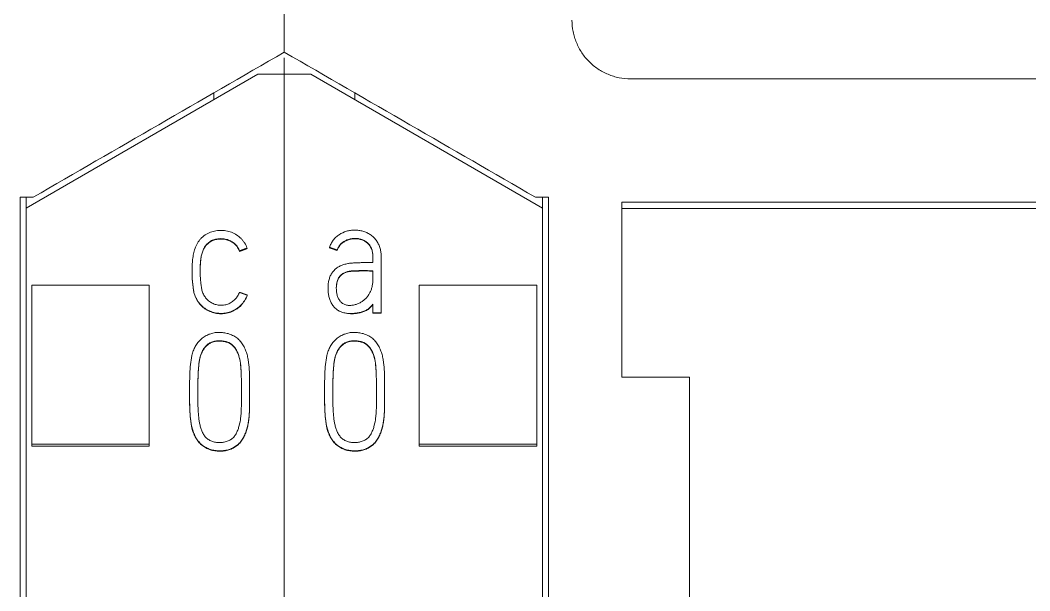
# Model space of a CAD drawing. Header units: millimetres. Extents: x 1359 to 3577, y 1336 to 3557.
# Drawn here: x 2606.67 to 2623.87, y 3032.44 to 3042.16 of the extents above; entities that cross this region are included whole.
import ezdxf

# ---------------------------------------------------------------- set-up
doc = ezdxf.new("R2010")
doc.units = ezdxf.units.MM
doc.layers.add('000-PI-Oprema', color=30, linetype='Continuous', lineweight=5)

msp = doc.modelspace()

# ---------------------------------------------------------------- linework, layer by layer
at = {"layer": '000-PI-Oprema', "color": 0, "linetype": 'ByBlock', "lineweight": 0}
for p, q in [((2611.171, 3041.518), (2611.171, 3041.237)), ((2611.171, 3041.518), (2611.171, 3041.237)), ((2606.771, 3038.956), (2610.721, 3041.237)), ((2611.171, 3041.237), (2610.721, 3041.237)), ((2611.171, 3041.237), (2611.171, 2927.819)), ((2611.171, 3041.237), (2611.171, 2927.819)), ((2611.621, 3041.237), (2611.171, 3041.237)), ((2611.621, 3041.237), (2615.571, 3038.956)), ((2617.071, 3041.156), (2640.071, 3041.156)), ((2609.971, 3040.804), (2609.971, 3040.921)), ((2612.371, 3040.804), (2612.371, 3040.921)), ((2606.671, 3039.142), (2606.893, 3039.142)), ((2606.893, 3039.142), (2606.671, 3039.142)), ((2606.771, 3039.142), (2606.771, 3038.956)), ((2615.671, 3039.142), (2615.45, 3039.142)), ((2615.671, 3039.142), (2615.45, 3039.142)), ((2615.571, 3039.142), (2615.571, 3038.956)), ((2606.771, 2930.141), (2606.771, 3038.956)), ((2615.571, 3038.956), (2615.571, 2930.141)), ((2616.921, 3036.077), (2616.921, 3039.056)), ((2625.071, 3039.056), (2616.921, 3039.056)), ((2625.071, 3038.951), (2616.921, 3038.951)), ((2610.409, 3038.226), (2610.409, 3038.22)), ((2610.539, 3038.276), (2610.539, 3038.27)), ((2611.939, 3038.287), (2611.939, 3038.281)), ((2612.072, 3038.243), (2612.072, 3038.237)), ((2612.823, 3038.086), (2612.823, 3038.092)), ((2609.599, 3037.897), (2609.599, 3037.891)), ((2612.679, 3037.887), (2612.679, 3037.749)), ((2606.871, 3034.939), (2606.871, 3037.642)), ((2606.871, 3037.642), (2608.871, 3037.642)), ((2608.871, 3034.939), (2608.871, 3037.642)), ((2611.916, 3037.597), (2611.916, 3037.591)), ((2613.471, 3034.939), (2613.471, 3037.642)), ((2615.471, 3037.642), (2613.471, 3037.642)), ((2615.471, 3034.939), (2615.471, 3037.642)), ((2610.539, 3037.476), (2610.539, 3037.47)), ((2612.679, 3037.319), (2612.679, 3037.175)), ((2612.679, 3037.175), (2612.679, 3037.169)), ((2612.679, 3037.175), (2612.821, 3037.175)), ((2612.821, 3037.169), (2612.679, 3037.169)), ((2612.821, 3037.175), (2612.821, 3037.169)), ((2618.071, 3036.077), (2616.921, 3036.077)), ((2609.557, 3035.843), (2609.557, 3035.837)), ((2610.58, 3035.795), (2610.58, 3035.801)), ((2611.857, 3035.843), (2611.857, 3035.837)), ((2612.88, 3035.795), (2612.88, 3035.801)), ((2606.871, 3034.905), (2606.871, 3034.939)), ((2606.871, 3034.939), (2608.871, 3034.939)), ((2606.871, 3034.905), (2608.871, 3034.905)), ((2608.871, 3034.905), (2608.871, 3034.939)), ((2613.471, 3034.905), (2613.471, 3034.939)), ((2615.471, 3034.939), (2613.471, 3034.939)), ((2615.471, 3034.905), (2613.471, 3034.905)), ((2615.471, 3034.905), (2615.471, 3034.939))]:
    msp.add_line(p, q, dxfattribs=at)
for points, knots in [([(2611.171, 3053.556), (2611.171, 3052.471), (2611.171, 3048.866), (2611.171, 3044.884), (2611.171, 3041.987), (2611.171, 3041.612)], [0, 0, 0, 0, 0.272684, 0.906013, 1, 1, 1, 1]), ([(2611.171, 3053.556), (2611.171, 3052.471), (2611.171, 3048.866), (2611.171, 3044.884), (2611.171, 3041.987), (2611.171, 3041.612)], [0, 0, 0, 0, 0.272684, 0.906013, 1, 1, 1, 1]), ([(2616.071, 3042.156), (2616.071, 3042.09), (2616.078, 3042.026), (2616.097, 3041.93), (2616.105, 3041.899), (2616.124, 3041.836), (2616.136, 3041.805), (2616.173, 3041.715), (2616.203, 3041.657), (2616.257, 3041.576), (2616.276, 3041.549), (2616.318, 3041.498), (2616.34, 3041.474), (2616.409, 3041.404), (2616.459, 3041.363), (2616.541, 3041.309), (2616.569, 3041.292), (2616.627, 3041.261), (2616.686, 3041.233), (2616.748, 3041.211), (2616.795, 3041.196), (2616.81, 3041.192), (2616.842, 3041.183), (2616.858, 3041.18), (2616.939, 3041.163), (2617.005, 3041.156), (2617.071, 3041.156)], [0, 0, 0, 0, 0.125, 0.125, 0.1875, 0.1875, 0.25, 0.25, 0.375, 0.375, 0.4375, 0.4375, 0.5, 0.5, 0.625, 0.625, 0.6875, 0.6875, 0.75, 0.8125, 0.8125, 0.84375, 0.84375, 0.875, 0.875, 1, 1, 1, 1]), ([(2606.671, 2929.856), (2606.671, 2933.196), (2606.671, 2941.161), (2606.671, 2953.801), (2606.671, 2969.287), (2606.671, 2983.582), (2606.671, 2997.792), (2606.671, 3012.358), (2606.671, 3026.528), (2606.671, 3036.098), (2606.671, 3039.142)], [0, 0, 0, 0, 0.091483, 0.21812, 0.346206, 0.515858, 0.610111, 0.736264, 0.916066, 1, 1, 1, 1]), ([(2615.671, 3039.142), (2615.671, 3036.098), (2615.671, 3026.528), (2615.671, 3012.358), (2615.671, 2997.792), (2615.671, 2983.582), (2615.671, 2969.287), (2615.671, 2953.801), (2615.671, 2941.161), (2615.671, 2933.196), (2615.671, 2929.856)], [0, 0, 0, 0, 0.083934, 0.263736, 0.389889, 0.484142, 0.653794, 0.78188, 0.908517, 1, 1, 1, 1]), ([(2610.539, 3038.276), (2610.527, 3038.307), (2610.512, 3038.335), (2610.486, 3038.376), (2610.477, 3038.389), (2610.461, 3038.408), (2610.456, 3038.415), (2610.445, 3038.427), (2610.439, 3038.433), (2610.41, 3038.461), (2610.385, 3038.481), (2610.344, 3038.508), (2610.33, 3038.516), (2610.301, 3038.531), (2610.286, 3038.538), (2610.255, 3038.55), (2610.24, 3038.555), (2610.209, 3038.563), (2610.192, 3038.567), (2610.144, 3038.575), (2610.112, 3038.577), (2610.063, 3038.576), (2610.046, 3038.575), (2610.014, 3038.571), (2609.998, 3038.569), (2609.966, 3038.563), (2609.95, 3038.559), (2609.919, 3038.55), (2609.904, 3038.544), (2609.874, 3038.531), (2609.859, 3038.523), (2609.831, 3038.507), (2609.817, 3038.498), (2609.792, 3038.478), (2609.779, 3038.467), (2609.762, 3038.45), (2609.756, 3038.445), (2609.745, 3038.433), (2609.739, 3038.426), (2609.713, 3038.395), (2609.696, 3038.367), (2609.673, 3038.324), (2609.666, 3038.309), (2609.654, 3038.279), (2609.648, 3038.264), (2609.633, 3038.217), (2609.626, 3038.186), (2609.617, 3038.138), (2609.614, 3038.122), (2609.61, 3038.09), (2609.608, 3038.074), (2609.603, 3038.025), (2609.6, 3037.993), (2609.599, 3037.945), (2609.599, 3037.929), (2609.598, 3037.897), (2609.599, 3037.88), (2609.599, 3037.848), (2609.598, 3037.832), (2609.599, 3037.8), (2609.599, 3037.784), (2609.601, 3037.752), (2609.603, 3037.736), (2609.607, 3037.704), (2609.609, 3037.688), (2609.613, 3037.655), (2609.614, 3037.639), (2609.618, 3037.607), (2609.62, 3037.591), (2609.624, 3037.559), (2609.627, 3037.543), (2609.634, 3037.512), (2609.639, 3037.496), (2609.649, 3037.466), (2609.655, 3037.451), (2609.669, 3037.422), (2609.676, 3037.407), (2609.693, 3037.38), (2609.702, 3037.366), (2609.721, 3037.34), (2609.731, 3037.328), (2609.747, 3037.31), (2609.753, 3037.304), (2609.765, 3037.292), (2609.771, 3037.287), (2609.789, 3037.271), (2609.802, 3037.261), (2609.841, 3037.233), (2609.869, 3037.217), (2609.914, 3037.198), (2609.93, 3037.192), (2609.961, 3037.182), (2609.976, 3037.178), (2610.008, 3037.171), (2610.024, 3037.169), (2610.049, 3037.166), (2610.057, 3037.165), (2610.073, 3037.164), (2610.081, 3037.164), (2610.122, 3037.164), (2610.154, 3037.166), (2610.194, 3037.174), (2610.202, 3037.176), (2610.218, 3037.18), (2610.226, 3037.182), (2610.249, 3037.189), (2610.265, 3037.194), (2610.309, 3037.213), (2610.338, 3037.229), (2610.378, 3037.257), (2610.391, 3037.267), (2610.415, 3037.288), (2610.439, 3037.31), (2610.46, 3037.335), (2610.479, 3037.361), (2610.489, 3037.374), (2610.514, 3037.416), (2610.528, 3037.445), (2610.539, 3037.476)], [0, 0, 0, 0, 0.03125, 0.03125, 0.046875, 0.046875, 0.054687, 0.054687, 0.0625, 0.0625, 0.09375, 0.09375, 0.109375, 0.109375, 0.125, 0.125, 0.140625, 0.140625, 0.15625, 0.15625, 0.1875, 0.1875, 0.203125, 0.203125, 0.21875, 0.21875, 0.234375, 0.234375, 0.25, 0.25, 0.265625, 0.265625, 0.28125, 0.28125, 0.296875, 0.296875, 0.304687, 0.304687, 0.3125, 0.3125, 0.34375, 0.34375, 0.359375, 0.359375, 0.375, 0.375, 0.40625, 0.40625, 0.421875, 0.421875, 0.4375, 0.4375, 0.46875, 0.46875, 0.484375, 0.484375, 0.5, 0.5, 0.515625, 0.515625, 0.53125, 0.53125, 0.546875, 0.546875, 0.5625, 0.5625, 0.578125, 0.578125, 0.59375, 0.59375, 0.609375, 0.609375, 0.625, 0.625, 0.640625, 0.640625, 0.65625, 0.65625, 0.671875, 0.671875, 0.6875, 0.6875, 0.695313, 0.695313, 0.703125, 0.703125, 0.71875, 0.71875, 0.75, 0.75, 0.765625, 0.765625, 0.78125, 0.78125, 0.796875, 0.796875, 0.804688, 0.804688, 0.8125, 0.8125, 0.84375, 0.84375, 0.851563, 0.851563, 0.859375, 0.859375, 0.875, 0.875, 0.90625, 0.90625, 0.921875, 0.921875, 0.9375, 0.953125, 0.953125, 0.96875, 0.96875, 1, 1, 1, 1]), ([(2612.821, 3037.175), (2612.821, 3037.268), (2612.821, 3037.361), (2612.821, 3037.5), (2612.821, 3037.546), (2612.821, 3037.639), (2612.821, 3037.685), (2612.821, 3037.755), (2612.821, 3037.778), (2612.821, 3037.824), (2612.82, 3037.871), (2612.82, 3037.917), (2612.821, 3037.964), (2612.821, 3037.987), (2612.823, 3038.056), (2612.824, 3038.103), (2612.82, 3038.172), (2612.818, 3038.195), (2612.81, 3038.241), (2612.805, 3038.264), (2612.791, 3038.308), (2612.782, 3038.329), (2612.767, 3038.361), (2612.761, 3038.371), (2612.749, 3038.391), (2612.742, 3038.4), (2612.722, 3038.428), (2612.706, 3038.445), (2612.681, 3038.469), (2612.672, 3038.477), (2612.654, 3038.492), (2612.645, 3038.499), (2612.616, 3038.518), (2612.595, 3038.529), (2612.564, 3038.544), (2612.553, 3038.548), (2612.531, 3038.557), (2612.52, 3038.56), (2612.486, 3038.57), (2612.463, 3038.574), (2612.428, 3038.579), (2612.417, 3038.58), (2612.393, 3038.582), (2612.382, 3038.582), (2612.347, 3038.582), (2612.324, 3038.581), (2612.289, 3038.576), (2612.278, 3038.573), (2612.255, 3038.569), (2612.243, 3038.566), (2612.187, 3038.549), (2612.145, 3038.53), (2612.087, 3038.491), (2612.068, 3038.476), (2612.034, 3038.445), (2612.019, 3038.428), (2611.997, 3038.401), (2611.99, 3038.391), (2611.978, 3038.371), (2611.96, 3038.341), (2611.946, 3038.309), (2611.939, 3038.287)], [0, 0, 0, 0, 0.125, 0.125, 0.1875, 0.1875, 0.25, 0.25, 0.28125, 0.28125, 0.3125, 0.34375, 0.34375, 0.375, 0.375, 0.4375, 0.4375, 0.46875, 0.46875, 0.5, 0.5, 0.53125, 0.53125, 0.546875, 0.546875, 0.5625, 0.5625, 0.59375, 0.59375, 0.609375, 0.609375, 0.625, 0.625, 0.65625, 0.65625, 0.671875, 0.671875, 0.6875, 0.6875, 0.71875, 0.71875, 0.734375, 0.734375, 0.75, 0.75, 0.78125, 0.78125, 0.796875, 0.796875, 0.8125, 0.8125, 0.875, 0.875, 0.90625, 0.90625, 0.9375, 0.9375, 0.953125, 0.953125, 0.96875, 1, 1, 1, 1]), ([(2610.406, 3037.523), (2610.398, 3037.5), (2610.387, 3037.478), (2610.368, 3037.447), (2610.361, 3037.437), (2610.346, 3037.418), (2610.337, 3037.409), (2610.312, 3037.384), (2610.293, 3037.368), (2610.262, 3037.348), (2610.252, 3037.342), (2610.23, 3037.331), (2610.219, 3037.326), (2610.196, 3037.318), (2610.185, 3037.314), (2610.161, 3037.309), (2610.149, 3037.306), (2610.113, 3037.302), (2610.089, 3037.301), (2610.052, 3037.304), (2610.04, 3037.306), (2610.016, 3037.311), (2610.004, 3037.314), (2609.981, 3037.321), (2609.97, 3037.325), (2609.947, 3037.335), (2609.937, 3037.341), (2609.905, 3037.359), (2609.885, 3037.373), (2609.858, 3037.397), (2609.85, 3037.406), (2609.834, 3037.424), (2609.827, 3037.434), (2609.813, 3037.454), (2609.806, 3037.464), (2609.795, 3037.485), (2609.789, 3037.496), (2609.775, 3037.53), (2609.768, 3037.553), (2609.761, 3037.588), (2609.759, 3037.6), (2609.756, 3037.624), (2609.755, 3037.637), (2609.752, 3037.661), (2609.751, 3037.673), (2609.748, 3037.697), (2609.746, 3037.709), (2609.743, 3037.733), (2609.742, 3037.745), (2609.741, 3037.769), (2609.74, 3037.781), (2609.739, 3037.806), (2609.738, 3037.818), (2609.738, 3037.842), (2609.738, 3037.854), (2609.737, 3037.891), (2609.737, 3037.915), (2609.738, 3037.963), (2609.739, 3037.988), (2609.743, 3038.036), (2609.745, 3038.06), (2609.75, 3038.109), (2609.754, 3038.133), (2609.765, 3038.18), (2609.772, 3038.203), (2609.785, 3038.237), (2609.79, 3038.248), (2609.801, 3038.27), (2609.812, 3038.291), (2609.826, 3038.311), (2609.841, 3038.33), (2609.85, 3038.34), (2609.876, 3038.365), (2609.894, 3038.381), (2609.921, 3038.396), (2609.926, 3038.399), (2609.937, 3038.405), (2609.943, 3038.407), (2609.96, 3038.415), (2609.971, 3038.419), (2609.995, 3038.425), (2610.007, 3038.428), (2610.031, 3038.432), (2610.043, 3038.433), (2610.08, 3038.437), (2610.104, 3038.437), (2610.141, 3038.433), (2610.153, 3038.432), (2610.177, 3038.426), (2610.189, 3038.423), (2610.212, 3038.415), (2610.224, 3038.411), (2610.246, 3038.401), (2610.257, 3038.396), (2610.279, 3038.384), (2610.289, 3038.378), (2610.309, 3038.364), (2610.319, 3038.356), (2610.337, 3038.34), (2610.346, 3038.331), (2610.361, 3038.312), (2610.369, 3038.302), (2610.389, 3038.271), (2610.4, 3038.249), (2610.409, 3038.226)], [0, 0, 0, 0, 0.03125, 0.03125, 0.046875, 0.046875, 0.0625, 0.0625, 0.09375, 0.09375, 0.109375, 0.109375, 0.125, 0.125, 0.140625, 0.140625, 0.15625, 0.15625, 0.1875, 0.1875, 0.203125, 0.203125, 0.21875, 0.21875, 0.234375, 0.234375, 0.25, 0.25, 0.28125, 0.28125, 0.296875, 0.296875, 0.3125, 0.3125, 0.328125, 0.328125, 0.34375, 0.34375, 0.375, 0.375, 0.390625, 0.390625, 0.40625, 0.40625, 0.421875, 0.421875, 0.4375, 0.4375, 0.453125, 0.453125, 0.46875, 0.46875, 0.484375, 0.484375, 0.5, 0.5, 0.53125, 0.53125, 0.5625, 0.5625, 0.59375, 0.59375, 0.625, 0.625, 0.65625, 0.65625, 0.671875, 0.671875, 0.6875, 0.703125, 0.703125, 0.71875, 0.71875, 0.75, 0.75, 0.757812, 0.757812, 0.765625, 0.765625, 0.78125, 0.78125, 0.796875, 0.796875, 0.8125, 0.8125, 0.84375, 0.84375, 0.859375, 0.859375, 0.875, 0.875, 0.890625, 0.890625, 0.90625, 0.90625, 0.921875, 0.921875, 0.9375, 0.9375, 0.953125, 0.953125, 0.96875, 0.96875, 1, 1, 1, 1]), ([(2610.409, 3038.22), (2610.4, 3038.243), (2610.389, 3038.265), (2610.369, 3038.295), (2610.362, 3038.305), (2610.346, 3038.324), (2610.338, 3038.333), (2610.311, 3038.357), (2610.291, 3038.371), (2610.248, 3038.395), (2610.226, 3038.405), (2610.191, 3038.416), (2610.18, 3038.42), (2610.156, 3038.425), (2610.144, 3038.427), (2610.119, 3038.429), (2610.107, 3038.43), (2610.083, 3038.43), (2610.071, 3038.429), (2610.046, 3038.427), (2610.034, 3038.426), (2610.01, 3038.422), (2609.998, 3038.42), (2609.974, 3038.413), (2609.963, 3038.409), (2609.94, 3038.4), (2609.929, 3038.395), (2609.897, 3038.376), (2609.878, 3038.361), (2609.852, 3038.336), (2609.843, 3038.327), (2609.828, 3038.308), (2609.821, 3038.298), (2609.808, 3038.277), (2609.802, 3038.267), (2609.791, 3038.245), (2609.786, 3038.234), (2609.773, 3038.2), (2609.766, 3038.177), (2609.755, 3038.13), (2609.751, 3038.106), (2609.745, 3038.058), (2609.743, 3038.034), (2609.74, 3037.985), (2609.738, 3037.961), (2609.737, 3037.921), (2609.737, 3037.906), (2609.737, 3037.89)], [0, 0, 0, 0, 0.063877, 0.063877, 0.095816, 0.095816, 0.127755, 0.127755, 0.191632, 0.191632, 0.255509, 0.255509, 0.287448, 0.287448, 0.319387, 0.319387, 0.351325, 0.351325, 0.383264, 0.383264, 0.415203, 0.415203, 0.447141, 0.447141, 0.47908, 0.47908, 0.511019, 0.511019, 0.574896, 0.574896, 0.606835, 0.606835, 0.638774, 0.638774, 0.670712, 0.670712, 0.702651, 0.702651, 0.766528, 0.766528, 0.830406, 0.830406, 0.894283, 0.894283, 0.95816, 0.95816, 1, 1, 1, 1]), ([(2612.072, 3038.243), (2612.079, 3038.262), (2612.087, 3038.281), (2612.103, 3038.307), (2612.108, 3038.316), (2612.121, 3038.332), (2612.128, 3038.34), (2612.149, 3038.361), (2612.165, 3038.374), (2612.2, 3038.396), (2612.218, 3038.406), (2612.256, 3038.421), (2612.275, 3038.427), (2612.315, 3038.437), (2612.336, 3038.439), (2612.366, 3038.441), (2612.376, 3038.441), (2612.397, 3038.44), (2612.407, 3038.44), (2612.438, 3038.436), (2612.458, 3038.432), (2612.487, 3038.423), (2612.497, 3038.42), (2612.516, 3038.412), (2612.525, 3038.408), (2612.552, 3038.393), (2612.569, 3038.382), (2612.592, 3038.362), (2612.599, 3038.355), (2612.613, 3038.339), (2612.626, 3038.324), (2612.637, 3038.306), (2612.647, 3038.289), (2612.652, 3038.279), (2612.663, 3038.251), (2612.669, 3038.231), (2612.675, 3038.201), (2612.676, 3038.191), (2612.678, 3038.171), (2612.679, 3038.16), (2612.68, 3038.13), (2612.679, 3038.109), (2612.679, 3038.069), (2612.68, 3038.048), (2612.679, 3038.028)], [0, 0, 0, 0, 0.0625, 0.0625, 0.09375, 0.09375, 0.125, 0.125, 0.1875, 0.1875, 0.25, 0.25, 0.3125, 0.3125, 0.375, 0.375, 0.40625, 0.40625, 0.4375, 0.4375, 0.5, 0.5, 0.53125, 0.53125, 0.5625, 0.5625, 0.625, 0.625, 0.65625, 0.65625, 0.6875, 0.71875, 0.71875, 0.75, 0.75, 0.8125, 0.8125, 0.84375, 0.84375, 0.875, 0.875, 0.9375, 0.9375, 1, 1, 1, 1]), ([(2612.679, 3038.114), (2612.679, 3038.124), (2612.679, 3038.134), (2612.679, 3038.154), (2612.678, 3038.164), (2612.676, 3038.184), (2612.675, 3038.194), (2612.669, 3038.225), (2612.663, 3038.244), (2612.652, 3038.272), (2612.647, 3038.282), (2612.637, 3038.3), (2612.627, 3038.317), (2612.614, 3038.333), (2612.6, 3038.348), (2612.593, 3038.355), (2612.57, 3038.375), (2612.553, 3038.387), (2612.526, 3038.401), (2612.516, 3038.406), (2612.497, 3038.414), (2612.478, 3038.42), (2612.458, 3038.425), (2612.438, 3038.43), (2612.428, 3038.431), (2612.397, 3038.435), (2612.377, 3038.435), (2612.346, 3038.434), (2612.336, 3038.433), (2612.316, 3038.43), (2612.305, 3038.428), (2612.275, 3038.421), (2612.256, 3038.415), (2612.228, 3038.403), (2612.218, 3038.399), (2612.2, 3038.39), (2612.191, 3038.384), (2612.165, 3038.368), (2612.149, 3038.355), (2612.128, 3038.333), (2612.121, 3038.326), (2612.108, 3038.309), (2612.097, 3038.293), (2612.088, 3038.275), (2612.079, 3038.256), (2612.075, 3038.246), (2612.072, 3038.237)], [0, 0, 0, 0, 0.033132, 0.033132, 0.067663, 0.067663, 0.102194, 0.102194, 0.171256, 0.171256, 0.205787, 0.205787, 0.240318, 0.274849, 0.274849, 0.30938, 0.30938, 0.378442, 0.378442, 0.412973, 0.412973, 0.447504, 0.482035, 0.482035, 0.516566, 0.516566, 0.585628, 0.585628, 0.620159, 0.620159, 0.65469, 0.65469, 0.723752, 0.723752, 0.758283, 0.758283, 0.792814, 0.792814, 0.861876, 0.861876, 0.896407, 0.896407, 0.930938, 0.965469, 0.965469, 1, 1, 1, 1]), ([(2610.539, 3037.47), (2610.528, 3037.439), (2610.514, 3037.41), (2610.489, 3037.369), (2610.48, 3037.355), (2610.465, 3037.336), (2610.46, 3037.33), (2610.45, 3037.317), (2610.444, 3037.311), (2610.417, 3037.282), (2610.392, 3037.261), (2610.352, 3037.233), (2610.339, 3037.224), (2610.31, 3037.208), (2610.296, 3037.201), (2610.266, 3037.189), (2610.251, 3037.183), (2610.22, 3037.174), (2610.204, 3037.17), (2610.156, 3037.161), (2610.124, 3037.158), (2610.075, 3037.158), (2610.059, 3037.159), (2610.026, 3037.162), (2610.01, 3037.165), (2609.963, 3037.175), (2609.932, 3037.184), (2609.887, 3037.203), (2609.872, 3037.21), (2609.844, 3037.226), (2609.83, 3037.234), (2609.804, 3037.253), (2609.785, 3037.268), (2609.767, 3037.284), (2609.755, 3037.295), (2609.75, 3037.301), (2609.733, 3037.319), (2609.723, 3037.332), (2609.704, 3037.358), (2609.695, 3037.371), (2609.678, 3037.399), (2609.67, 3037.413), (2609.656, 3037.442), (2609.65, 3037.457), (2609.64, 3037.488), (2609.635, 3037.503), (2609.628, 3037.534), (2609.625, 3037.55), (2609.62, 3037.582), (2609.618, 3037.598), (2609.615, 3037.63), (2609.613, 3037.646), (2609.609, 3037.678), (2609.607, 3037.695), (2609.603, 3037.727), (2609.602, 3037.743), (2609.599, 3037.775), (2609.599, 3037.791), (2609.598, 3037.823), (2609.599, 3037.839), (2609.599, 3037.868), (2609.599, 3037.879), (2609.599, 3037.891)], [0, 0, 0, 0, 0.061089, 0.061089, 0.091634, 0.091634, 0.106906, 0.106906, 0.122178, 0.122178, 0.183268, 0.183268, 0.213812, 0.213812, 0.244357, 0.244357, 0.274901, 0.274901, 0.305446, 0.305446, 0.366535, 0.366535, 0.39708, 0.39708, 0.427625, 0.427625, 0.488714, 0.488714, 0.519258, 0.519258, 0.549803, 0.549803, 0.580348, 0.59562, 0.59562, 0.610892, 0.610892, 0.641437, 0.641437, 0.671981, 0.671981, 0.702526, 0.702526, 0.733071, 0.733071, 0.763615, 0.763615, 0.79416, 0.79416, 0.824704, 0.824704, 0.855249, 0.855249, 0.885794, 0.885794, 0.916338, 0.916338, 0.946883, 0.946883, 0.977428, 0.977428, 1, 1, 1, 1]), ([(2612.679, 3038.028), (2612.635, 3038.029), (2612.591, 3038.029), (2612.525, 3038.028), (2612.503, 3038.028), (2612.459, 3038.027), (2612.415, 3038.026), (2612.371, 3038.024), (2612.327, 3038.021), (2612.305, 3038.019), (2612.261, 3038.013), (2612.24, 3038.009), (2612.207, 3038.002), (2612.197, 3037.999), (2612.176, 3037.993), (2612.165, 3037.989), (2612.134, 3037.977), (2612.114, 3037.968), (2612.077, 3037.946), (2612.059, 3037.934), (2612.025, 3037.905), (2612.01, 3037.889), (2611.983, 3037.855), (2611.972, 3037.836), (2611.952, 3037.797), (2611.944, 3037.776), (2611.932, 3037.735), (2611.927, 3037.714), (2611.921, 3037.681), (2611.92, 3037.67), (2611.918, 3037.648), (2611.915, 3037.616), (2611.916, 3037.583), (2611.918, 3037.54), (2611.92, 3037.518), (2611.924, 3037.486), (2611.926, 3037.475), (2611.93, 3037.454), (2611.932, 3037.443), (2611.941, 3037.411), (2611.948, 3037.391), (2611.96, 3037.36), (2611.965, 3037.351), (2611.975, 3037.331), (2611.981, 3037.322), (2611.999, 3037.294), (2612.013, 3037.277), (2612.035, 3037.254), (2612.043, 3037.246), (2612.06, 3037.232), (2612.069, 3037.226), (2612.097, 3037.208), (2612.117, 3037.198), (2612.147, 3037.186), (2612.158, 3037.182), (2612.179, 3037.175), (2612.189, 3037.173), (2612.222, 3037.166), (2612.243, 3037.163), (2612.287, 3037.16), (2612.309, 3037.16), (2612.353, 3037.163), (2612.375, 3037.166), (2612.418, 3037.173), (2612.44, 3037.176), (2612.472, 3037.184), (2612.483, 3037.186), (2612.504, 3037.193), (2612.515, 3037.196), (2612.545, 3037.207), (2612.565, 3037.217), (2612.593, 3037.234), (2612.602, 3037.241), (2612.619, 3037.254), (2612.628, 3037.262), (2612.652, 3037.284), (2612.666, 3037.301), (2612.679, 3037.319)], [0, 0, 0, 0, 0.0625, 0.0625, 0.09375, 0.09375, 0.125, 0.15625, 0.15625, 0.1875, 0.1875, 0.21875, 0.21875, 0.234375, 0.234375, 0.25, 0.25, 0.28125, 0.28125, 0.3125, 0.3125, 0.34375, 0.34375, 0.375, 0.375, 0.40625, 0.40625, 0.4375, 0.4375, 0.453125, 0.453125, 0.46875, 0.5, 0.5, 0.53125, 0.53125, 0.546875, 0.546875, 0.5625, 0.5625, 0.59375, 0.59375, 0.609375, 0.609375, 0.625, 0.625, 0.65625, 0.65625, 0.671875, 0.671875, 0.6875, 0.6875, 0.71875, 0.71875, 0.734375, 0.734375, 0.75, 0.75, 0.78125, 0.78125, 0.8125, 0.8125, 0.84375, 0.84375, 0.875, 0.875, 0.890625, 0.890625, 0.90625, 0.90625, 0.9375, 0.9375, 0.953125, 0.953125, 0.96875, 0.96875, 1, 1, 1, 1]), ([(2612.679, 3037.749), (2612.68, 3037.71), (2612.677, 3037.671), (2612.667, 3037.623), (2612.665, 3037.614), (2612.659, 3037.595), (2612.657, 3037.585), (2612.647, 3037.557), (2612.639, 3037.539), (2612.622, 3037.504), (2612.613, 3037.487), (2612.596, 3037.463), (2612.591, 3037.455), (2612.579, 3037.44), (2612.572, 3037.432), (2612.552, 3037.41), (2612.538, 3037.397), (2612.507, 3037.373), (2612.491, 3037.362), (2612.465, 3037.347), (2612.456, 3037.343), (2612.439, 3037.334), (2612.429, 3037.33), (2612.402, 3037.32), (2612.383, 3037.314), (2612.345, 3037.305), (2612.325, 3037.301), (2612.295, 3037.299), (2612.286, 3037.299), (2612.266, 3037.3), (2612.256, 3037.301), (2612.226, 3037.306), (2612.208, 3037.311), (2612.181, 3037.324), (2612.172, 3037.329), (2612.156, 3037.34), (2612.148, 3037.346), (2612.133, 3037.359), (2612.126, 3037.366), (2612.114, 3037.382), (2612.108, 3037.39), (2612.098, 3037.407), (2612.093, 3037.415), (2612.085, 3037.433), (2612.081, 3037.442), (2612.072, 3037.47), (2612.068, 3037.489), (2612.063, 3037.518), (2612.061, 3037.528), (2612.059, 3037.548), (2612.055, 3037.596), (2612.057, 3037.645), (2612.068, 3037.693), (2612.07, 3037.703), (2612.076, 3037.722), (2612.079, 3037.731), (2612.091, 3037.758), (2612.101, 3037.776), (2612.118, 3037.799), (2612.125, 3037.807), (2612.139, 3037.821), (2612.147, 3037.827), (2612.163, 3037.839), (2612.171, 3037.844), (2612.189, 3037.853), (2612.198, 3037.858), (2612.226, 3037.869), (2612.245, 3037.875), (2612.283, 3037.883), (2612.303, 3037.886), (2612.343, 3037.889), (2612.362, 3037.89), (2612.402, 3037.891), (2612.422, 3037.891), (2612.481, 3037.892), (2612.521, 3037.893), (2612.6, 3037.892), (2612.64, 3037.89), (2612.679, 3037.887)], [0, 0, 0, 0, 0.0625, 0.0625, 0.078125, 0.078125, 0.09375, 0.09375, 0.125, 0.125, 0.15625, 0.15625, 0.171875, 0.171875, 0.1875, 0.1875, 0.21875, 0.21875, 0.25, 0.25, 0.265625, 0.265625, 0.28125, 0.28125, 0.3125, 0.3125, 0.34375, 0.34375, 0.359375, 0.359375, 0.375, 0.375, 0.40625, 0.40625, 0.421875, 0.421875, 0.4375, 0.4375, 0.453125, 0.453125, 0.46875, 0.46875, 0.484375, 0.484375, 0.5, 0.5, 0.53125, 0.53125, 0.546875, 0.546875, 0.5625, 0.625, 0.625, 0.640625, 0.640625, 0.65625, 0.65625, 0.6875, 0.6875, 0.703125, 0.703125, 0.71875, 0.71875, 0.734375, 0.734375, 0.75, 0.75, 0.78125, 0.78125, 0.8125, 0.8125, 0.84375, 0.84375, 0.875, 0.875, 0.9375, 0.9375, 1, 1, 1, 1]), ([(2612.679, 3037.881), (2612.641, 3037.884), (2612.602, 3037.886), (2612.525, 3037.887), (2612.486, 3037.886), (2612.429, 3037.885), (2612.409, 3037.885), (2612.371, 3037.884), (2612.352, 3037.884), (2612.313, 3037.881), (2612.294, 3037.878), (2612.265, 3037.873), (2612.256, 3037.871), (2612.237, 3037.866), (2612.227, 3037.863), (2612.199, 3037.853), (2612.181, 3037.844), (2612.156, 3037.828), (2612.148, 3037.822), (2612.133, 3037.809), (2612.126, 3037.802), (2612.113, 3037.787), (2612.107, 3037.778), (2612.097, 3037.762), (2612.092, 3037.753), (2612.084, 3037.735), (2612.08, 3037.726), (2612.073, 3037.707), (2612.071, 3037.698), (2612.06, 3037.656), (2612.057, 3037.624), (2612.057, 3037.591)], [0, 0, 0, 0, 0.14645, 0.14645, 0.292901, 0.292901, 0.366126, 0.366126, 0.439351, 0.439351, 0.512576, 0.512576, 0.549189, 0.549189, 0.585802, 0.585802, 0.659027, 0.659027, 0.695639, 0.695639, 0.732252, 0.732252, 0.768865, 0.768865, 0.805477, 0.805477, 0.84209, 0.84209, 0.878702, 0.878702, 1, 1, 1, 1]), ([(2612.679, 3037.312), (2612.666, 3037.295), (2612.652, 3037.278), (2612.628, 3037.256), (2612.62, 3037.249), (2612.603, 3037.235), (2612.594, 3037.229), (2612.566, 3037.211), (2612.546, 3037.202), (2612.505, 3037.186), (2612.484, 3037.18), (2612.441, 3037.171), (2612.42, 3037.167), (2612.377, 3037.16), (2612.344, 3037.156), (2612.311, 3037.154), (2612.299, 3037.154)], [0, 0, 0, 0, 0.15321, 0.15321, 0.229815, 0.229815, 0.306419, 0.306419, 0.459629, 0.459629, 0.612839, 0.612839, 0.766049, 0.766049, 0.919258, 1, 1, 1, 1]), ([(2609.898, 3036.811), (2609.923, 3036.821), (2609.949, 3036.828), (2610.002, 3036.837), (2610.029, 3036.84), (2610.083, 3036.84), (2610.11, 3036.839), (2610.163, 3036.831), (2610.19, 3036.826), (2610.242, 3036.811), (2610.267, 3036.801), (2610.303, 3036.784), (2610.315, 3036.777), (2610.338, 3036.764), (2610.35, 3036.756), (2610.382, 3036.731), (2610.402, 3036.713), (2610.428, 3036.683), (2610.436, 3036.672), (2610.452, 3036.65), (2610.459, 3036.639), (2610.48, 3036.605), (2610.492, 3036.581), (2610.514, 3036.532), (2610.523, 3036.507), (2610.534, 3036.468), (2610.538, 3036.455), (2610.545, 3036.429), (2610.553, 3036.39), (2610.568, 3036.299), (2610.573, 3036.22), (2610.578, 3036.115), (2610.579, 3036.062), (2610.58, 3035.956), (2610.58, 3035.903), (2610.58, 3035.798), (2610.581, 3035.692), (2610.579, 3035.586), (2610.576, 3035.481), (2610.573, 3035.428), (2610.562, 3035.323), (2610.553, 3035.271), (2610.536, 3035.206), (2610.532, 3035.193), (2610.524, 3035.167), (2610.52, 3035.155), (2610.506, 3035.117), (2610.495, 3035.092), (2610.477, 3035.056), (2610.47, 3035.044), (2610.456, 3035.021), (2610.449, 3035.01), (2610.425, 3034.977), (2610.408, 3034.957), (2610.379, 3034.929), (2610.369, 3034.921), (2610.347, 3034.904), (2610.336, 3034.896), (2610.301, 3034.875), (2610.277, 3034.863), (2610.239, 3034.849), (2610.226, 3034.845), (2610.2, 3034.838), (2610.186, 3034.835), (2610.147, 3034.827), (2610.12, 3034.824), (2610.066, 3034.822), (2610.038, 3034.823), (2609.985, 3034.829), (2609.958, 3034.834), (2609.919, 3034.845), (2609.906, 3034.849), (2609.881, 3034.858), (2609.868, 3034.863), (2609.831, 3034.88), (2609.808, 3034.894), (2609.775, 3034.918), (2609.764, 3034.926), (2609.744, 3034.945), (2609.735, 3034.954), (2609.707, 3034.984), (2609.691, 3035.006), (2609.669, 3035.04), (2609.662, 3035.052), (2609.65, 3035.076), (2609.644, 3035.088), (2609.627, 3035.124), (2609.618, 3035.149), (2609.606, 3035.188), (2609.602, 3035.201), (2609.595, 3035.227), (2609.592, 3035.24), (2609.584, 3035.28), (2609.58, 3035.306), (2609.562, 3035.439), (2609.559, 3035.545), (2609.557, 3035.705), (2609.557, 3035.758), (2609.556, 3035.865), (2609.557, 3035.919), (2609.558, 3036.025), (2609.559, 3036.079), (2609.564, 3036.185), (2609.568, 3036.238), (2609.579, 3036.344), (2609.586, 3036.396), (2609.604, 3036.474), (2609.611, 3036.5), (2609.625, 3036.539), (2609.63, 3036.552), (2609.641, 3036.577), (2609.647, 3036.589), (2609.667, 3036.625), (2609.682, 3036.647), (2609.709, 3036.679), (2609.718, 3036.689), (2609.737, 3036.709), (2609.747, 3036.718), (2609.777, 3036.745), (2609.799, 3036.761), (2609.835, 3036.782), (2609.847, 3036.789), (2609.866, 3036.798), (2609.875, 3036.802), (2609.885, 3036.806), (2609.891, 3036.809), (2609.894, 3036.81), (2609.898, 3036.811)], [0, 0, 0, 0, 0.015625, 0.015625, 0.03125, 0.03125, 0.046875, 0.046875, 0.0625, 0.0625, 0.078125, 0.078125, 0.085938, 0.085938, 0.09375, 0.09375, 0.109375, 0.109375, 0.117188, 0.117188, 0.125, 0.125, 0.140625, 0.140625, 0.15625, 0.15625, 0.164063, 0.164063, 0.171875, 0.1875, 0.21875, 0.21875, 0.25, 0.25, 0.28125, 0.28125, 0.3125, 0.34375, 0.34375, 0.375, 0.375, 0.40625, 0.40625, 0.414063, 0.414063, 0.421875, 0.421875, 0.4375, 0.4375, 0.445313, 0.445313, 0.453125, 0.453125, 0.46875, 0.46875, 0.476563, 0.476563, 0.484375, 0.484375, 0.5, 0.5, 0.507813, 0.507813, 0.515625, 0.515625, 0.53125, 0.53125, 0.546875, 0.546875, 0.5625, 0.5625, 0.570313, 0.570313, 0.578125, 0.578125, 0.59375, 0.59375, 0.601563, 0.601563, 0.609375, 0.609375, 0.625, 0.625, 0.632813, 0.632813, 0.640625, 0.640625, 0.65625, 0.65625, 0.664063, 0.664063, 0.671875, 0.671875, 0.6875, 0.6875, 0.75, 0.75, 0.78125, 0.78125, 0.8125, 0.8125, 0.84375, 0.84375, 0.875, 0.875, 0.90625, 0.90625, 0.921875, 0.921875, 0.929688, 0.929688, 0.9375, 0.9375, 0.953125, 0.953125, 0.960938, 0.960938, 0.96875, 0.96875, 0.984375, 0.984375, 0.992188, 0.992188, 0.996094, 0.998047, 0.998047, 1, 1, 1, 1]), ([(2612.198, 3036.811), (2612.223, 3036.821), (2612.249, 3036.828), (2612.302, 3036.837), (2612.329, 3036.84), (2612.383, 3036.84), (2612.41, 3036.839), (2612.463, 3036.831), (2612.49, 3036.826), (2612.542, 3036.811), (2612.567, 3036.801), (2612.603, 3036.784), (2612.615, 3036.777), (2612.638, 3036.764), (2612.65, 3036.756), (2612.682, 3036.731), (2612.702, 3036.713), (2612.728, 3036.683), (2612.736, 3036.672), (2612.752, 3036.65), (2612.759, 3036.639), (2612.78, 3036.605), (2612.792, 3036.581), (2612.814, 3036.532), (2612.823, 3036.507), (2612.834, 3036.468), (2612.838, 3036.455), (2612.845, 3036.429), (2612.853, 3036.39), (2612.868, 3036.299), (2612.873, 3036.22), (2612.878, 3036.115), (2612.879, 3036.062), (2612.88, 3035.956), (2612.88, 3035.903), (2612.88, 3035.798), (2612.881, 3035.692), (2612.879, 3035.586), (2612.876, 3035.481), (2612.873, 3035.428), (2612.862, 3035.323), (2612.853, 3035.271), (2612.836, 3035.206), (2612.832, 3035.193), (2612.824, 3035.167), (2612.82, 3035.155), (2612.806, 3035.117), (2612.795, 3035.092), (2612.777, 3035.056), (2612.77, 3035.044), (2612.756, 3035.021), (2612.749, 3035.01), (2612.725, 3034.977), (2612.708, 3034.957), (2612.679, 3034.929), (2612.669, 3034.921), (2612.647, 3034.904), (2612.636, 3034.896), (2612.601, 3034.875), (2612.577, 3034.863), (2612.539, 3034.849), (2612.526, 3034.845), (2612.5, 3034.838), (2612.486, 3034.835), (2612.447, 3034.827), (2612.42, 3034.824), (2612.366, 3034.822), (2612.338, 3034.823), (2612.285, 3034.829), (2612.258, 3034.834), (2612.219, 3034.845), (2612.206, 3034.849), (2612.181, 3034.858), (2612.168, 3034.863), (2612.131, 3034.88), (2612.108, 3034.894), (2612.075, 3034.918), (2612.064, 3034.926), (2612.044, 3034.945), (2612.035, 3034.954), (2612.007, 3034.984), (2611.991, 3035.006), (2611.969, 3035.04), (2611.962, 3035.052), (2611.95, 3035.076), (2611.944, 3035.088), (2611.927, 3035.124), (2611.918, 3035.149), (2611.906, 3035.188), (2611.902, 3035.201), (2611.895, 3035.227), (2611.892, 3035.24), (2611.884, 3035.28), (2611.88, 3035.306), (2611.862, 3035.439), (2611.859, 3035.545), (2611.857, 3035.705), (2611.857, 3035.758), (2611.856, 3035.865), (2611.857, 3035.919), (2611.858, 3036.025), (2611.859, 3036.079), (2611.864, 3036.185), (2611.868, 3036.238), (2611.879, 3036.344), (2611.886, 3036.396), (2611.904, 3036.474), (2611.911, 3036.5), (2611.925, 3036.539), (2611.93, 3036.552), (2611.941, 3036.577), (2611.947, 3036.589), (2611.967, 3036.625), (2611.982, 3036.647), (2612.009, 3036.679), (2612.018, 3036.689), (2612.037, 3036.709), (2612.047, 3036.718), (2612.077, 3036.745), (2612.099, 3036.761), (2612.135, 3036.782), (2612.147, 3036.789), (2612.166, 3036.798), (2612.175, 3036.802), (2612.185, 3036.806), (2612.191, 3036.809), (2612.194, 3036.81), (2612.198, 3036.811)], [0, 0, 0, 0, 0.015625, 0.015625, 0.03125, 0.03125, 0.046875, 0.046875, 0.0625, 0.0625, 0.078125, 0.078125, 0.085937, 0.085937, 0.09375, 0.09375, 0.109375, 0.109375, 0.117187, 0.117187, 0.125, 0.125, 0.140625, 0.140625, 0.15625, 0.15625, 0.164062, 0.164062, 0.171875, 0.1875, 0.21875, 0.21875, 0.25, 0.25, 0.28125, 0.28125, 0.3125, 0.34375, 0.34375, 0.375, 0.375, 0.40625, 0.40625, 0.414062, 0.414062, 0.421875, 0.421875, 0.4375, 0.4375, 0.445312, 0.445312, 0.453125, 0.453125, 0.46875, 0.46875, 0.476562, 0.476562, 0.484375, 0.484375, 0.5, 0.5, 0.507812, 0.507812, 0.515625, 0.515625, 0.53125, 0.53125, 0.546875, 0.546875, 0.5625, 0.5625, 0.570312, 0.570312, 0.578125, 0.578125, 0.59375, 0.59375, 0.601562, 0.601562, 0.609375, 0.609375, 0.625, 0.625, 0.632812, 0.632812, 0.640625, 0.640625, 0.65625, 0.65625, 0.664062, 0.664062, 0.671875, 0.671875, 0.6875, 0.6875, 0.75, 0.75, 0.78125, 0.78125, 0.8125, 0.8125, 0.84375, 0.84375, 0.875, 0.875, 0.90625, 0.90625, 0.921875, 0.921875, 0.929687, 0.929687, 0.9375, 0.9375, 0.953125, 0.953125, 0.960937, 0.960937, 0.96875, 0.96875, 0.984375, 0.984375, 0.992187, 0.992187, 0.996094, 0.998047, 0.998047, 1, 1, 1, 1]), ([(2610.241, 3036.659), (2610.261, 3036.648), (2610.278, 3036.634), (2610.31, 3036.603), (2610.325, 3036.585), (2610.35, 3036.549), (2610.361, 3036.529), (2610.38, 3036.489), (2610.388, 3036.468), (2610.409, 3036.405), (2610.418, 3036.361), (2610.427, 3036.295), (2610.429, 3036.273), (2610.432, 3036.229), (2610.433, 3036.206), (2610.438, 3036.095), (2610.441, 3036.006), (2610.443, 3035.828), (2610.442, 3035.739), (2610.44, 3035.605), (2610.439, 3035.539), (2610.435, 3035.472), (2610.432, 3035.427), (2610.43, 3035.405), (2610.421, 3035.339), (2610.413, 3035.295), (2610.397, 3035.231), (2610.39, 3035.21), (2610.375, 3035.168), (2610.366, 3035.147), (2610.351, 3035.117), (2610.346, 3035.107), (2610.333, 3035.089), (2610.327, 3035.079), (2610.306, 3035.053), (2610.29, 3035.037), (2610.263, 3035.017), (2610.253, 3035.011), (2610.234, 3035), (2610.224, 3034.995), (2610.203, 3034.987), (2610.192, 3034.983), (2610.171, 3034.976), (2610.16, 3034.974), (2610.127, 3034.967), (2610.105, 3034.964), (2610.071, 3034.963), (2610.06, 3034.963), (2610.038, 3034.964), (2610.026, 3034.965), (2609.993, 3034.97), (2609.971, 3034.975), (2609.939, 3034.985), (2609.929, 3034.989), (2609.908, 3034.998), (2609.888, 3035.008), (2609.869, 3035.021), (2609.852, 3035.035), (2609.843, 3035.042), (2609.828, 3035.058), (2609.821, 3035.067), (2609.807, 3035.085), (2609.801, 3035.094), (2609.784, 3035.123), (2609.774, 3035.143), (2609.758, 3035.184), (2609.751, 3035.205), (2609.738, 3035.248), (2609.733, 3035.27), (2609.724, 3035.313), (2609.713, 3035.378), (2609.707, 3035.444), (2609.699, 3035.575), (2609.698, 3035.663), (2609.698, 3035.794), (2609.698, 3035.838), (2609.699, 3035.926), (2609.699, 3035.97), (2609.7, 3036.058), (2609.701, 3036.102), (2609.705, 3036.19), (2609.708, 3036.234), (2609.717, 3036.321), (2609.722, 3036.365), (2609.735, 3036.418), (2609.738, 3036.429), (2609.744, 3036.45), (2609.748, 3036.46), (2609.759, 3036.491), (2609.769, 3036.511), (2609.79, 3036.549), (2609.803, 3036.568), (2609.83, 3036.602), (2609.846, 3036.618), (2609.871, 3036.639), (2609.88, 3036.646), (2609.899, 3036.658), (2609.908, 3036.663), (2609.928, 3036.673), (2609.938, 3036.677), (2609.959, 3036.684), (2609.97, 3036.687), (2610.003, 3036.694), (2610.025, 3036.696), (2610.058, 3036.697), (2610.069, 3036.697), (2610.091, 3036.696), (2610.102, 3036.695), (2610.135, 3036.692), (2610.157, 3036.688), (2610.189, 3036.68), (2610.2, 3036.677), (2610.215, 3036.671), (2610.223, 3036.668), (2610.231, 3036.664), (2610.236, 3036.661), (2610.238, 3036.66), (2610.241, 3036.659)], [0, 0, 0, 0, 0.015625, 0.015625, 0.03125, 0.03125, 0.046875, 0.046875, 0.0625, 0.0625, 0.09375, 0.09375, 0.109375, 0.109375, 0.125, 0.125, 0.1875, 0.1875, 0.25, 0.25, 0.28125, 0.296875, 0.296875, 0.3125, 0.3125, 0.34375, 0.34375, 0.359375, 0.359375, 0.375, 0.375, 0.382813, 0.382813, 0.390625, 0.390625, 0.40625, 0.40625, 0.414063, 0.414063, 0.421875, 0.421875, 0.429688, 0.429688, 0.4375, 0.4375, 0.453125, 0.453125, 0.460938, 0.460938, 0.46875, 0.46875, 0.484375, 0.484375, 0.492188, 0.492188, 0.5, 0.507813, 0.507813, 0.515625, 0.515625, 0.523438, 0.523438, 0.53125, 0.53125, 0.546875, 0.546875, 0.5625, 0.5625, 0.578125, 0.578125, 0.59375, 0.625, 0.625, 0.6875, 0.6875, 0.71875, 0.71875, 0.75, 0.75, 0.78125, 0.78125, 0.8125, 0.8125, 0.84375, 0.84375, 0.851562, 0.851562, 0.859375, 0.859375, 0.875, 0.875, 0.890625, 0.890625, 0.90625, 0.90625, 0.914062, 0.914062, 0.921875, 0.921875, 0.929687, 0.929687, 0.9375, 0.9375, 0.953125, 0.953125, 0.960937, 0.960937, 0.96875, 0.96875, 0.984375, 0.984375, 0.992187, 0.992187, 0.996094, 0.998047, 0.998047, 1, 1, 1, 1]), ([(2610.241, 3036.653), (2610.221, 3036.664), (2610.2, 3036.671), (2610.168, 3036.679), (2610.157, 3036.682), (2610.135, 3036.685), (2610.123, 3036.687), (2610.09, 3036.69), (2610.068, 3036.691), (2610.023, 3036.69), (2610.001, 3036.688), (2609.968, 3036.68), (2609.957, 3036.677), (2609.936, 3036.67), (2609.926, 3036.666), (2609.906, 3036.656), (2609.896, 3036.65), (2609.877, 3036.637), (2609.868, 3036.631), (2609.851, 3036.616), (2609.843, 3036.608), (2609.828, 3036.592), (2609.82, 3036.584), (2609.799, 3036.557), (2609.787, 3036.538), (2609.771, 3036.509), (2609.766, 3036.499), (2609.757, 3036.479), (2609.753, 3036.468), (2609.742, 3036.437), (2609.736, 3036.415), (2609.721, 3036.35), (2609.716, 3036.307), (2609.708, 3036.218), (2609.705, 3036.174), (2609.701, 3036.085), (2609.7, 3036.041), (2609.699, 3035.952), (2609.699, 3035.908), (2609.698, 3035.825), (2609.698, 3035.786), (2609.698, 3035.748)], [0, 0, 0, 0, 0.050638, 0.050638, 0.075957, 0.075957, 0.101276, 0.101276, 0.151914, 0.151914, 0.202552, 0.202552, 0.227871, 0.227871, 0.25319, 0.25319, 0.278509, 0.278509, 0.303828, 0.303828, 0.329147, 0.329147, 0.354466, 0.354466, 0.405104, 0.405104, 0.430423, 0.430423, 0.455742, 0.455742, 0.50638, 0.50638, 0.607656, 0.607656, 0.708933, 0.708933, 0.810209, 0.810209, 0.911485, 0.911485, 1, 1, 1, 1]), ([(2612.541, 3036.659), (2612.561, 3036.648), (2612.578, 3036.634), (2612.61, 3036.603), (2612.625, 3036.585), (2612.65, 3036.549), (2612.661, 3036.529), (2612.68, 3036.489), (2612.688, 3036.468), (2612.709, 3036.405), (2612.718, 3036.361), (2612.727, 3036.295), (2612.729, 3036.273), (2612.732, 3036.229), (2612.733, 3036.206), (2612.738, 3036.095), (2612.741, 3036.006), (2612.743, 3035.828), (2612.742, 3035.739), (2612.74, 3035.605), (2612.739, 3035.539), (2612.735, 3035.472), (2612.732, 3035.427), (2612.73, 3035.405), (2612.721, 3035.339), (2612.713, 3035.295), (2612.697, 3035.231), (2612.69, 3035.21), (2612.675, 3035.168), (2612.666, 3035.147), (2612.651, 3035.117), (2612.646, 3035.107), (2612.633, 3035.089), (2612.627, 3035.079), (2612.606, 3035.053), (2612.59, 3035.037), (2612.563, 3035.017), (2612.553, 3035.011), (2612.534, 3035), (2612.524, 3034.995), (2612.503, 3034.987), (2612.492, 3034.983), (2612.471, 3034.976), (2612.46, 3034.974), (2612.427, 3034.967), (2612.405, 3034.964), (2612.371, 3034.963), (2612.36, 3034.963), (2612.338, 3034.964), (2612.326, 3034.965), (2612.293, 3034.97), (2612.271, 3034.975), (2612.239, 3034.985), (2612.229, 3034.989), (2612.208, 3034.998), (2612.188, 3035.008), (2612.169, 3035.021), (2612.152, 3035.035), (2612.143, 3035.042), (2612.128, 3035.058), (2612.121, 3035.067), (2612.107, 3035.085), (2612.101, 3035.094), (2612.084, 3035.123), (2612.074, 3035.143), (2612.058, 3035.184), (2612.051, 3035.205), (2612.038, 3035.248), (2612.033, 3035.27), (2612.024, 3035.313), (2612.013, 3035.378), (2612.007, 3035.444), (2611.999, 3035.575), (2611.998, 3035.663), (2611.998, 3035.794), (2611.998, 3035.838), (2611.999, 3035.926), (2611.999, 3035.97), (2612, 3036.058), (2612.001, 3036.102), (2612.005, 3036.19), (2612.008, 3036.234), (2612.017, 3036.321), (2612.022, 3036.365), (2612.035, 3036.418), (2612.038, 3036.429), (2612.044, 3036.45), (2612.048, 3036.46), (2612.059, 3036.491), (2612.069, 3036.511), (2612.09, 3036.549), (2612.103, 3036.568), (2612.13, 3036.602), (2612.146, 3036.618), (2612.171, 3036.639), (2612.18, 3036.646), (2612.199, 3036.658), (2612.208, 3036.663), (2612.228, 3036.673), (2612.238, 3036.677), (2612.259, 3036.684), (2612.27, 3036.687), (2612.303, 3036.694), (2612.325, 3036.696), (2612.358, 3036.697), (2612.369, 3036.697), (2612.391, 3036.696), (2612.402, 3036.695), (2612.435, 3036.692), (2612.457, 3036.688), (2612.489, 3036.68), (2612.5, 3036.677), (2612.515, 3036.671), (2612.523, 3036.668), (2612.531, 3036.664), (2612.536, 3036.661), (2612.538, 3036.66), (2612.541, 3036.659)], [0, 0, 0, 0, 0.015625, 0.015625, 0.03125, 0.03125, 0.046875, 0.046875, 0.0625, 0.0625, 0.09375, 0.09375, 0.109375, 0.109375, 0.125, 0.125, 0.1875, 0.1875, 0.25, 0.25, 0.28125, 0.296875, 0.296875, 0.3125, 0.3125, 0.34375, 0.34375, 0.359375, 0.359375, 0.375, 0.375, 0.382813, 0.382813, 0.390625, 0.390625, 0.40625, 0.40625, 0.414063, 0.414063, 0.421875, 0.421875, 0.429688, 0.429688, 0.4375, 0.4375, 0.453125, 0.453125, 0.460938, 0.460938, 0.46875, 0.46875, 0.484375, 0.484375, 0.492188, 0.492188, 0.5, 0.507813, 0.507813, 0.515625, 0.515625, 0.523438, 0.523438, 0.53125, 0.53125, 0.546875, 0.546875, 0.5625, 0.5625, 0.578125, 0.578125, 0.59375, 0.625, 0.625, 0.6875, 0.6875, 0.71875, 0.71875, 0.75, 0.75, 0.78125, 0.78125, 0.8125, 0.8125, 0.84375, 0.84375, 0.851563, 0.851563, 0.859375, 0.859375, 0.875, 0.875, 0.890625, 0.890625, 0.90625, 0.90625, 0.914063, 0.914063, 0.921875, 0.921875, 0.929688, 0.929688, 0.9375, 0.9375, 0.953125, 0.953125, 0.960938, 0.960938, 0.96875, 0.96875, 0.984375, 0.984375, 0.992188, 0.992188, 0.996094, 0.998047, 0.998047, 1, 1, 1, 1]), ([(2612.541, 3036.653), (2612.521, 3036.664), (2612.5, 3036.671), (2612.468, 3036.679), (2612.457, 3036.682), (2612.435, 3036.685), (2612.423, 3036.687), (2612.39, 3036.69), (2612.368, 3036.691), (2612.323, 3036.69), (2612.301, 3036.688), (2612.268, 3036.68), (2612.257, 3036.677), (2612.236, 3036.67), (2612.226, 3036.666), (2612.206, 3036.656), (2612.196, 3036.65), (2612.177, 3036.637), (2612.168, 3036.631), (2612.151, 3036.616), (2612.143, 3036.608), (2612.128, 3036.592), (2612.12, 3036.584), (2612.099, 3036.557), (2612.087, 3036.538), (2612.071, 3036.509), (2612.066, 3036.499), (2612.057, 3036.479), (2612.053, 3036.468), (2612.042, 3036.437), (2612.036, 3036.415), (2612.021, 3036.35), (2612.016, 3036.307), (2612.008, 3036.218), (2612.005, 3036.174), (2612.001, 3036.085), (2612, 3036.041), (2611.999, 3035.952), (2611.999, 3035.908), (2611.998, 3035.825), (2611.998, 3035.786), (2611.998, 3035.748)], [0, 0, 0, 0, 0.050638, 0.050638, 0.075957, 0.075957, 0.101276, 0.101276, 0.151914, 0.151914, 0.202552, 0.202552, 0.227871, 0.227871, 0.25319, 0.25319, 0.278509, 0.278509, 0.303828, 0.303828, 0.329147, 0.329147, 0.354466, 0.354466, 0.405104, 0.405104, 0.430423, 0.430423, 0.455742, 0.455742, 0.50638, 0.50638, 0.607656, 0.607656, 0.708933, 0.708933, 0.810209, 0.810209, 0.911485, 0.911485, 1, 1, 1, 1]), ([(2610.442, 3035.843), (2610.442, 3035.868), (2610.442, 3035.893), (2610.441, 3036.007), (2610.438, 3036.095), (2610.432, 3036.227), (2610.429, 3036.271), (2610.417, 3036.359), (2610.408, 3036.402), (2610.387, 3036.464), (2610.379, 3036.484), (2610.365, 3036.514), (2610.36, 3036.524), (2610.349, 3036.543), (2610.337, 3036.562), (2610.324, 3036.58), (2610.309, 3036.597), (2610.302, 3036.605), (2610.286, 3036.621), (2610.278, 3036.628), (2610.264, 3036.638), (2610.26, 3036.641), (2610.25, 3036.647), (2610.246, 3036.65), (2610.241, 3036.653)], [0, 0, 0, 0, 0.086827, 0.086827, 0.391218, 0.391218, 0.543414, 0.543414, 0.695609, 0.695609, 0.771707, 0.771707, 0.809756, 0.809756, 0.847805, 0.885853, 0.885853, 0.923902, 0.923902, 0.961951, 0.961951, 0.980976, 0.980976, 1, 1, 1, 1]), ([(2612.742, 3035.843), (2612.742, 3035.868), (2612.742, 3035.893), (2612.741, 3036.007), (2612.738, 3036.095), (2612.732, 3036.227), (2612.729, 3036.271), (2612.717, 3036.359), (2612.708, 3036.402), (2612.687, 3036.464), (2612.679, 3036.484), (2612.665, 3036.514), (2612.66, 3036.524), (2612.649, 3036.543), (2612.637, 3036.562), (2612.624, 3036.58), (2612.609, 3036.597), (2612.602, 3036.605), (2612.586, 3036.621), (2612.578, 3036.628), (2612.564, 3036.638), (2612.56, 3036.641), (2612.55, 3036.647), (2612.546, 3036.65), (2612.541, 3036.653)], [0, 0, 0, 0, 0.086827, 0.086827, 0.391218, 0.391218, 0.543414, 0.543414, 0.695609, 0.695609, 0.771707, 0.771707, 0.809756, 0.809756, 0.847805, 0.885853, 0.885853, 0.923902, 0.923902, 0.961951, 0.961951, 0.980976, 0.980976, 1, 1, 1, 1]), ([(2618.071, 3036.077), (2618.071, 3034.053), (2618.071, 3025.504), (2618.071, 3012.358), (2618.071, 2997.792), (2618.071, 2983.582), (2618.071, 2969.287), (2618.071, 2953.801), (2618.071, 2941.043), (2618.071, 2932.161), (2618.071, 2927.904), (2618.071, 2927.106)], [0, 0, 0, 0, 0.055935, 0.236292, 0.362833, 0.457376, 0.627551, 0.756032, 0.883059, 0.978086, 1, 1, 1, 1]), ([(2609.557, 3035.837), (2609.557, 3035.774), (2609.557, 3035.711), (2609.559, 3035.595), (2609.56, 3035.542), (2609.565, 3035.435), (2609.569, 3035.382), (2609.583, 3035.275), (2609.593, 3035.223), (2609.613, 3035.159), (2609.617, 3035.146), (2609.627, 3035.121), (2609.632, 3035.108), (2609.648, 3035.072), (2609.66, 3035.048), (2609.682, 3035.014), (2609.689, 3035.003), (2609.705, 3034.982), (2609.714, 3034.971), (2609.741, 3034.941), (2609.76, 3034.923), (2609.792, 3034.899), (2609.804, 3034.891), (2609.827, 3034.877), (2609.839, 3034.871), (2609.875, 3034.853), (2609.9, 3034.844), (2609.939, 3034.833), (2609.953, 3034.83), (2609.979, 3034.824), (2609.993, 3034.822), (2610.033, 3034.817), (2610.06, 3034.816), (2610.1, 3034.817), (2610.114, 3034.818), (2610.141, 3034.821), (2610.154, 3034.823), (2610.193, 3034.83), (2610.219, 3034.836), (2610.257, 3034.85), (2610.27, 3034.855), (2610.295, 3034.866), (2610.307, 3034.873), (2610.341, 3034.893), (2610.363, 3034.909), (2610.393, 3034.936), (2610.402, 3034.946), (2610.42, 3034.966), (2610.437, 3034.987), (2610.452, 3035.009), (2610.467, 3035.032), (2610.473, 3035.044), (2610.492, 3035.08), (2610.503, 3035.104), (2610.522, 3035.154), (2610.531, 3035.179), (2610.545, 3035.231), (2610.551, 3035.257), (2610.56, 3035.31), (2610.564, 3035.337), (2610.573, 3035.416), (2610.575, 3035.469), (2610.579, 3035.575), (2610.58, 3035.629), (2610.58, 3035.72), (2610.58, 3035.757), (2610.58, 3035.795)], [0, 0, 0, 0, 0.073866, 0.073866, 0.136839, 0.136839, 0.199811, 0.199811, 0.262783, 0.262783, 0.278526, 0.278526, 0.29427, 0.29427, 0.325756, 0.325756, 0.341499, 0.341499, 0.357242, 0.357242, 0.388728, 0.388728, 0.404471, 0.404471, 0.420214, 0.420214, 0.4517, 0.4517, 0.467443, 0.467443, 0.483186, 0.483186, 0.514673, 0.514673, 0.530416, 0.530416, 0.546159, 0.546159, 0.577645, 0.577645, 0.593388, 0.593388, 0.609131, 0.609131, 0.640617, 0.640617, 0.65636, 0.65636, 0.672103, 0.687846, 0.687846, 0.703589, 0.703589, 0.735076, 0.735076, 0.766562, 0.766562, 0.798048, 0.798048, 0.829534, 0.829534, 0.892506, 0.892506, 0.955479, 0.955479, 1, 1, 1, 1]), ([(2611.857, 3035.837), (2611.857, 3035.774), (2611.857, 3035.711), (2611.859, 3035.595), (2611.86, 3035.542), (2611.865, 3035.435), (2611.869, 3035.382), (2611.883, 3035.275), (2611.893, 3035.223), (2611.913, 3035.159), (2611.917, 3035.146), (2611.927, 3035.121), (2611.932, 3035.108), (2611.948, 3035.072), (2611.96, 3035.048), (2611.982, 3035.014), (2611.989, 3035.003), (2612.005, 3034.982), (2612.014, 3034.971), (2612.041, 3034.941), (2612.06, 3034.923), (2612.092, 3034.899), (2612.104, 3034.891), (2612.127, 3034.877), (2612.139, 3034.871), (2612.175, 3034.853), (2612.2, 3034.844), (2612.239, 3034.833), (2612.253, 3034.83), (2612.279, 3034.824), (2612.293, 3034.822), (2612.333, 3034.817), (2612.36, 3034.816), (2612.4, 3034.817), (2612.414, 3034.818), (2612.441, 3034.821), (2612.454, 3034.823), (2612.493, 3034.83), (2612.519, 3034.836), (2612.557, 3034.85), (2612.57, 3034.855), (2612.595, 3034.866), (2612.607, 3034.873), (2612.641, 3034.893), (2612.663, 3034.909), (2612.693, 3034.936), (2612.702, 3034.946), (2612.72, 3034.966), (2612.737, 3034.987), (2612.752, 3035.009), (2612.767, 3035.032), (2612.773, 3035.044), (2612.792, 3035.08), (2612.803, 3035.104), (2612.822, 3035.154), (2612.831, 3035.179), (2612.845, 3035.231), (2612.851, 3035.257), (2612.86, 3035.31), (2612.864, 3035.337), (2612.873, 3035.416), (2612.875, 3035.469), (2612.879, 3035.575), (2612.88, 3035.629), (2612.88, 3035.72), (2612.88, 3035.757), (2612.88, 3035.795)], [0, 0, 0, 0, 0.073866, 0.073866, 0.136839, 0.136839, 0.199811, 0.199811, 0.262783, 0.262783, 0.278526, 0.278526, 0.29427, 0.29427, 0.325756, 0.325756, 0.341499, 0.341499, 0.357242, 0.357242, 0.388728, 0.388728, 0.404471, 0.404471, 0.420214, 0.420214, 0.4517, 0.4517, 0.467443, 0.467443, 0.483186, 0.483186, 0.514673, 0.514673, 0.530416, 0.530416, 0.546159, 0.546159, 0.577645, 0.577645, 0.593388, 0.593388, 0.609131, 0.609131, 0.640617, 0.640617, 0.65636, 0.65636, 0.672103, 0.687846, 0.687846, 0.703589, 0.703589, 0.735076, 0.735076, 0.766562, 0.766562, 0.798048, 0.798048, 0.829534, 0.829534, 0.892506, 0.892506, 0.955479, 0.955479, 1, 1, 1, 1])]:
    msp.add_open_spline(points, degree=3, knots=knots, dxfattribs=at)
for points in [[(2611.171, 3041.612), (2609.745, 3040.789), (2608.319, 3039.965), (2606.893, 3039.142)], [(2615.45, 3039.142), (2614.023, 3039.965), (2612.597, 3040.789), (2611.171, 3041.612)], [(2612.823, 3038.086), (2612.823, 3038.059), (2612.822, 3038.033), (2612.822, 3038.006)]]:
    msp.add_open_spline(points, degree=3, dxfattribs=at)
for points, weights in [([(2610.409, 3038.226), (2610.474, 3038.251), (2610.539, 3038.276)], [0.49999959943, 0.50000040057, 0.49999959943]), ([(2610.539, 3038.27), (2610.474, 3038.245), (2610.409, 3038.22)], [0.499999874765, 0.500000125235, 0.499999874765]), ([(2611.939, 3038.287), (2612.005, 3038.265), (2612.072, 3038.243)], [0.499999970269, 0.500000029731, 0.499999970269]), ([(2612.072, 3038.237), (2612.005, 3038.259), (2611.939, 3038.281)], [0.499999611809, 0.500000388191, 0.499999611809]), ([(2610.539, 3037.476), (2610.472, 3037.499), (2610.406, 3037.523)], [0.500000131232, 0.499999868768, 0.500000131232])]:
    msp.add_rational_spline(points, weights, degree=2, dxfattribs=at)

doc.saveas('drawing.dxf')
